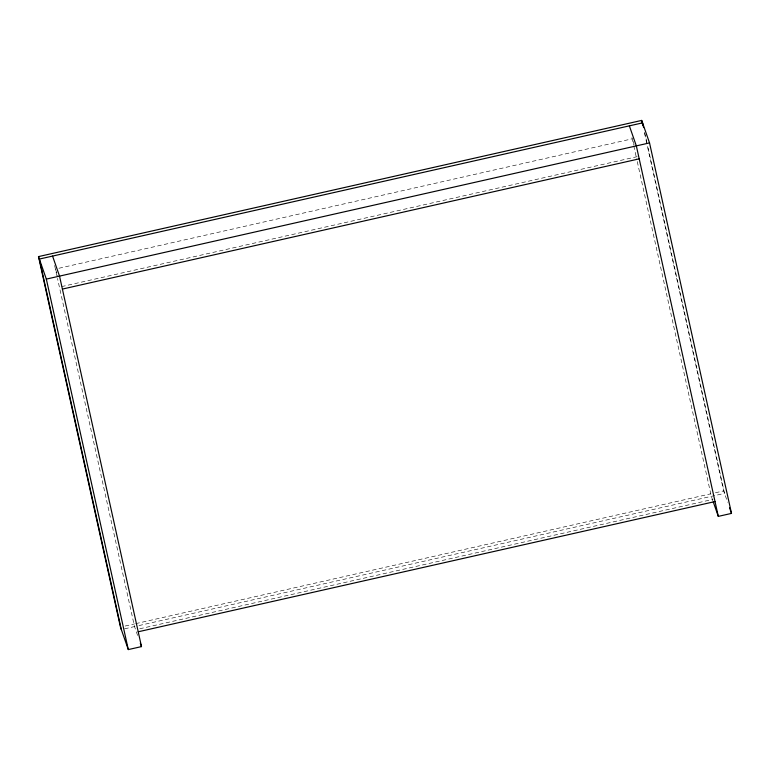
<?xml version="1.0" encoding="UTF-8"?>
<svg xmlns="http://www.w3.org/2000/svg" width="770" height="770" viewBox="0 0 770 770"><rect width="100%" height="100%" fill="white"/><g stroke="black" fill="none" stroke-linecap="round" stroke-linejoin="round"><path stroke-width="0.58" stroke-dasharray="3.85 2.89" d="M58.934 268.258L632.228 138.821M61.542 286.623L637.175 156.656M125.163 626.029L134.548 623.912M135.722 623.642L710.758 493.82M715.455 492.762L723.665 490.904L727.621 502.271M124.624 628.811L137.753 625.846M138.927 625.577L724.522 493.368L647.483 145.155M139.707 628.792L713.001 499.364M633.007 141.045L634.172 144.385M712.876 500.798L711.326 496.342L636.626 158.687M55.421 269.048L57.75 275.727M137.618 635.471L134.519 626.568L57.48 278.355M644.634 132.257L647.224 143.98M644.557 133.316L723.665 490.904M631.958 137.58L633.508 144.616M633.768 145.79L636.366 157.513M54.632 265.467L57.221 277.19"/><path stroke-width="1.16" d="M52.553 256.083L59.531 276.112L141.497 646.607L128.301 649.582L120.466 627.088L38.5 256.603L641.699 120.418L649.534 142.912L731.5 513.398L718.304 516.381L713.27 501.905M38.5 256.603L46.335 279.096L649.534 142.912M62.399 289.077L639.206 158.851M138.215 631.785L715.022 501.559M629.36 125.856L636.338 145.886L718.304 516.381M729.565 507.834L731.5 513.398M140.333 643.268L141.497 646.607M643.595 127.57L642.555 122.873L39.357 259.067L121.323 629.552M641.699 120.418L642.738 125.106M46.335 279.096L128.301 649.582"/></g></svg>
